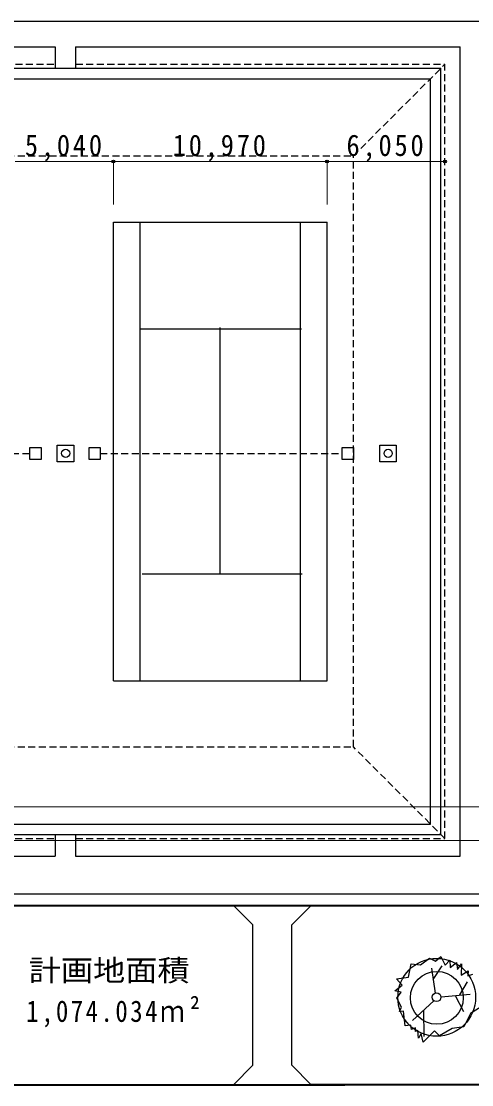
# Model space of a CAD drawing. Units: millimetres at full size, sheet at 1:300. Extents: x -143947 to 121650, y -84600 to 84600.
# Drawn here: x 9907 to 33038, y -12033 to 42557 of the extents above; entities that cross this region are included whole.
import ezdxf
from ezdxf.enums import TextEntityAlignment as Align

# ---------------------------------------------------------------- set-up
doc = ezdxf.new("R2010")
doc.units = ezdxf.units.MM
doc.header["$LTSCALE"] = 300
doc.header["$PDMODE"] = 32
doc.header["$PDSIZE"] = 150
doc.linetypes.add('DASHED1', pattern=[1.8, 1.2, -0.6])
doc.layers.add('0-6_金属', color=7, linetype='Continuous')
doc.layers.add('0-7_ハッチ', color=3, linetype='Continuous', lineweight=25)
doc.styles.add('ＭＳ ゴシック', font='')
doc.styles.get('ＭＳ ゴシック').set_extended_font_data('MS Gothic')

msp = doc.modelspace()

# ---------------------------------------------------------------- linework, layer by layer
at = {"layer": '0-7_ハッチ'}
for p, q in [((-3360.6, 41247.4), (11655, 41247.4)), ((11655, 41247.4), (11655, 40144.9)), ((12698.5, 41247.4), (32449.1, 41247.4)), ((12698.5, 41247.4), (12698.5, 40144.9)), ((32449.1, -292.6), (32449.1, 41247.4)), ((-55250.9, 40147.4), (31459.1, 40147.4)), ((-54710.9, 39607.4), (30919.1, 39607.4)), ((30919.1, 1347.4), (30919.1, 39607.4)), ((14639.1, 32247.4), (25609.1, 32247.4)), ((14639.1, 8707.4), (14639.1, 32247.4)), ((16009.1, 8707.4), (16009.1, 32247.4)), ((24239.1, 8707.4), (24239.1, 32247.4)), ((25609.1, 8707.4), (25609.1, 32247.4)), ((16040.3, 26762.4), (24296.5, 26762.4)), ((20124.1, 14172.3), (20124.1, 26829.8)), ((10354.8, 20676), (10930.3, 20676)), ((10930.3, 20676), (10930.3, 20060.4)), ((13386.6, 20676), (13962.1, 20676)), ((13962.1, 20676), (13962.1, 20060.4)), ((26383.8, 20673.6), (26959.2, 20673.6)), ((26959.2, 20673.6), (26959.2, 20058)), ((16122.5, 14192.4), (24337.6, 14192.4)), ((14639.1, 8707.4), (25609.1, 8707.4)), ((-54710.9, 1347.4), (30919.1, 1347.4)), ((11655, 807.4), (11655, -292.6)), ((-3360.6, -292.6), (11655, -292.6)), ((-68040.3, -2232.6), (62227.5, -2232.6)), ((21798.4, -3832.6), (20798.4, -2832.6)), ((23798.4, -3832.6), (24798.4, -2832.6)), ((21798.4, -11032.6), (21798.4, -3832.6)), ((23798.4, -11032.6), (23798.4, -3832.6)), ((31059.5, -6630.4), (31523.3, -5932.9)), ((30974.2, -6044.2), (31152.3, -7331.6)), ((32807, -6745.4), (32406.3, -7420.7)), ((31463.9, -7520.9), (32959.2, -7383.6)), ((32191.2, -7454.1), (32621.5, -8270.3)), ((29991, -8734.1), (31089.2, -7724.9)), ((30562.4, -8214.7), (30584.6, -9554.1)), ((21798.4, -11032.6), (20798.4, -12032.6)), ((23798.4, -11032.6), (24798.4, -12032.6))]:
    msp.add_line(p, q, dxfattribs=at)
at = {"layer": '0-7_ハッチ', "linetype": 'DASHED1'}
for p, q in [((-3353, 40347.4), (11658.8, 40347.4)), ((12706.4, 40347.4), (31659.1, 40347.4)), ((26959.6, 35647.3), (31659, 40347.5)), ((31659.1, 607.4), (31659.1, 40347.4)), ((-50750.9, 35647.4), (26959.1, 35647.4)), ((26959.1, 5307.4), (26959.1, 35647.4)), ((-1370.9, 20362.4), (10343.9, 20362.4)), ((13958.7, 20362.4), (26385.8, 20362.4)), ((-50750.9, 5307.4), (26959.1, 5307.4)), ((31658.8, 608.2), (26959.1, 5307.4)), ((-3360.6, 607.4), (11655, 607.4)), ((12707.4, 607.4), (31659.1, 607.4))]:
    msp.add_line(p, q, dxfattribs=at)
at = {"layer": '0-7_ハッチ', "color": 4, "lineweight": 9}
for p, q in [((9599.1, 35357.9), (14639.1, 35357.9)), ((14639.1, 35357.9), (14639.1, 33147.4)), ((14639.1, 35357.9), (25609.1, 35357.9)), ((25609.1, 35357.9), (25609.1, 33147.4)), ((25609.1, 35357.9), (31659.1, 35357.9)), ((-75651.6, 2239.9), (43798.4, 2239.9)), ((-67827.1, 503.2), (43798.4, 503.2))]:
    msp.add_line(p, q, dxfattribs=at)
at = {"layer": '0-7_ハッチ', "color": 6, "lineweight": 40}
for p, q in [((-67827.1, -2832.6), (43798.4, -2832.6)), ((-46041.5, -12032.6), (26515.5, -12032.6)), ((43798.4, -12032.6), (24798.4, -12032.6))]:
    msp.add_line(p, q, dxfattribs=at)
at = {"layer": '0-7_ハッチ'}
for points in [[(-57850.9, -292.6), (-57850.9, 42557.4), (33809.1, 42557.4)], [(-55250.9, 807.4), (31459.1, 807.4), (31459.1, 40147.4)], [(10930.3, 20060.4), (10354.8, 20060.4), (10354.8, 20676)], [(13962.1, 20060.4), (13386.6, 20060.4), (13386.6, 20676)], [(26959.2, 20058), (26383.8, 20058), (26383.8, 20673.6)], [(12698.5, 807.4), (12698.5, -292.6), (32449.1, -292.6)], [(29920.5, -5821.6), (30410.2, -5873.5), (30877.7, -5539.6), (31170.8, -5684.3), (31456.5, -5443.1), (31668, -5899.5), (31909.2, -5639.8), (31931.4, -6018.2), (32257.9, -5762.2), (32306.2, -6118.4), (32506.5, -5832.7), (32491.7, -6411.5), (32847.9, -6188.9), (32836.7, -6444.9), (33092.7, -6352.1)], [(29438.2, -8047.7), (29189.6, -7591.3), (29419.6, -7283.4), (29085.7, -7212.9), (29471.6, -6919.8), (29167.3, -6597), (29783.2, -6504.3), (29924.2, -5821.6)], [(33523.1, -8036.6), (32974, -8377.9), (32640.1, -9068), (32027.9, -9149.6), (31382.3, -9517), (31122.6, -9272.1), (30540.1, -9839.7), (30443.6, -9394.5), (30302.6, -9635.7), (30276.7, -9242.4), (30143.1, -9298.1), (30143.1, -9116.3), (29939, -9205.3), (29909.4, -8971.6), (29620, -9004.9), (29530.9, -8255.5), (29330.6, -8266.6), (29438.2, -8047.7)]]:
    msp.add_lwpolyline(points, dxfattribs=at)
for points in [[(11754.3, 20800.7), (12598.9, 20800.7), (12598.9, 19943.6), (11754.3, 19943.6)], [(28314.5, 20798.3), (29159, 20798.3), (29159, 19941.3), (28314.5, 19941.3)]]:
    msp.add_lwpolyline(points, close=True, dxfattribs=at)
for centre, radius in [((12187, 20380.5), 210.4), ((28747.2, 20378.1), 210.4), ((31241.3, -7546.8), 1997.7), ((31245, -7572.8), 1355.9), ((31233.9, -7543.1), 223.4)]:
    msp.add_circle(centre, radius, dxfattribs=at)
at = {"layer": '0-7_ハッチ', "color": 4}
for p in [(14639.1, 35357.9), (25609.1, 35357.9), (31659.1, 35357.9)]:
    msp.add_point(p, dxfattribs=at)

# ---------------------------------------------------------------- texts
at = {"layer": '0-6_金属', "style": 'ＭＳ ゴシック', "width": 1.1}
msp.add_text('計画地面積', height=1100, dxfattribs=at).set_placement((10293.6, -7043.2), align=Align.BOTTOM_LEFT)
at = {"layer": '0-7_ハッチ', "color": 7, "char_height": 1100, "attachment_point": 7, "style": 'ＭＳ ゴシック'}
for s, insert in [('\\T1.22;\\W0.9;5,040', (10094.1, 35357.9)), ('\\T1.22;\\W0.9;10,970', (17686.6, 35357.9)), ('\\T1.22;\\W0.9;6,050', (26609.1, 35357.9)), ('\\T1.2;\\W0.85;1,074.034ｍ²', (10159.4, -9090.2))]:
    msp.add_mtext(s, dxfattribs=dict(at, insert=insert))

doc.saveas('drawing.dxf')
